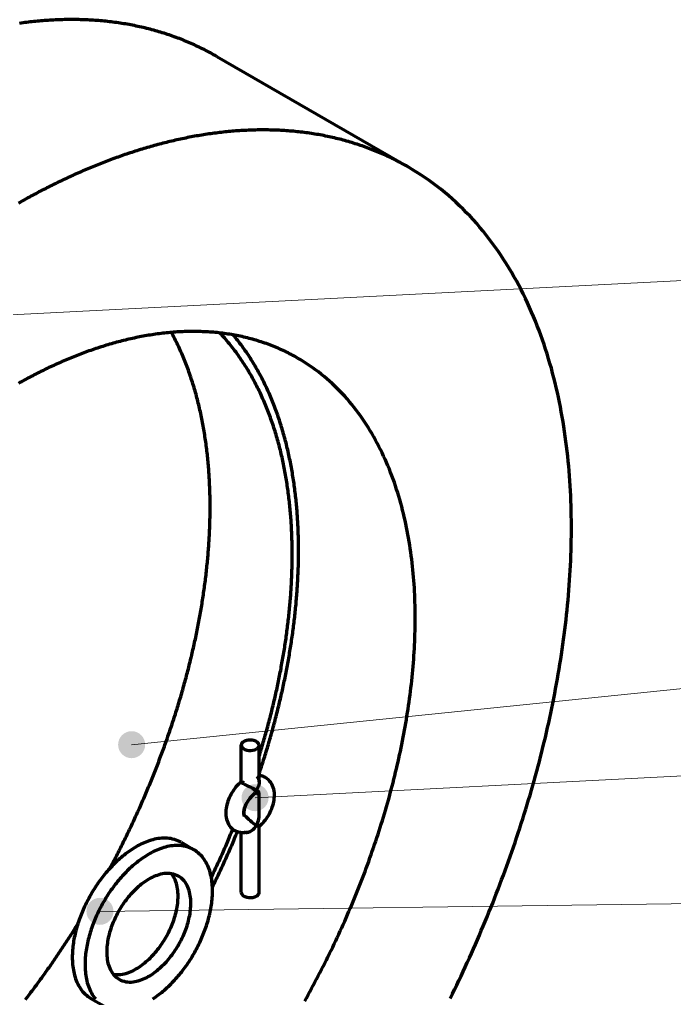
# Model space of a CAD drawing. Header units: millimetres. Extents: x 0 to 841, y 0 to 594.
# Drawn here: x 450.96 to 480.02, y 136.88 to 180.33 of the extents above; entities that cross this region are included whole.
import ezdxf

# ---------------------------------------------------------------- set-up
doc = ezdxf.new("R2010")
doc.units = ezdxf.units.MM
doc.layers.add('01-VISIBLE', color=7, linetype='CONTINUOUS', lineweight=70)
doc.layers.add('08-FINA', color=5, linetype='CONTINUOUS', lineweight=18)

msp = doc.modelspace()

# ---------------------------------------------------------------- hatches: boundary and pattern name
at = {"layer": '08-FINA'}
h = msp.add_hatch(color=7, dxfattribs=at)
h.dxf.hatch_style = 1
edge = h.paths.add_edge_path()
edge.add_arc((455.932, 148.143), 0.6, 0, 360)
h = msp.add_hatch(color=7, dxfattribs=at)
h.dxf.hatch_style = 1
edge = h.paths.add_edge_path()
edge.add_arc((461.409, 145.79), 0.6, 0, 360)
h = msp.add_hatch(color=7, dxfattribs=at)
h.dxf.hatch_style = 1
edge = h.paths.add_edge_path()
edge.add_arc((454.526, 140.746), 0.6, 0, 360)

# ---------------------------------------------------------------- linework, layer by layer
at = {"layer": '01-VISIBLE'}
for p, q in [((459.711, 178.69), (468.197, 173.791)), ((460.79, 146.493), (460.79, 148.118)), ((461.59, 146.493), (461.59, 148.118)), ((461.59, 145.002), (461.59, 146.007)), ((461.59, 141.586), (461.59, 144.515)), ((460.79, 141.586), (460.79, 144.234)), ((458.127, 143.809), (458.693, 143.482)), ((454.127, 136.88), (454.693, 136.554))]:
    msp.add_line(p, q, dxfattribs=at)
for points in [[(459.711, 178.69), (459.642, 178.73), (459.572, 178.769), (459.502, 178.808), (459.432, 178.846), (459.361, 178.884), (459.29, 178.921), (459.219, 178.958), (459.148, 178.995), (459.076, 179.031), (459.005, 179.066), (458.933, 179.101), (458.86, 179.135), (458.788, 179.169), (458.715, 179.203), (458.642, 179.236), (458.569, 179.268), (458.495, 179.3), (458.422, 179.332), (458.348, 179.363), (458.274, 179.393), (458.2, 179.423), (458.125, 179.453), (458.051, 179.482), (457.976, 179.51), (457.901, 179.538), (457.826, 179.566), (457.75, 179.593), (457.675, 179.619), (457.599, 179.645), (457.523, 179.671), (457.447, 179.696), (457.371, 179.72), (457.294, 179.744), (457.218, 179.767), (457.141, 179.79), (457.064, 179.813), (456.987, 179.835), (456.91, 179.856), (456.833, 179.877), (456.755, 179.898), (456.678, 179.918), (456.6, 179.937), (456.522, 179.956), (456.444, 179.975), (456.366, 179.993), (456.288, 180.01), (456.21, 180.027), (456.132, 180.044), (456.053, 180.06), (455.975, 180.076), (455.896, 180.091), (455.817, 180.105), (455.739, 180.12), (455.66, 180.133), (455.581, 180.146), (455.502, 180.159), (455.422, 180.171), (455.343, 180.183), (455.264, 180.194), (455.185, 180.205), (455.105, 180.216), (455.026, 180.226), (454.946, 180.235), (454.867, 180.244), (454.787, 180.252), (454.707, 180.26), (454.628, 180.268), (454.548, 180.275), (454.468, 180.282), (454.388, 180.288), (454.308, 180.294), (454.229, 180.299), (454.149, 180.304), (454.069, 180.309), (453.989, 180.313), (453.909, 180.316), (453.829, 180.319), (453.749, 180.322), (453.669, 180.324), (453.589, 180.326), (453.509, 180.328), (453.429, 180.329), (453.348, 180.329), (453.268, 180.329), (453.188, 180.329), (453.108, 180.328), (453.028, 180.327), (452.948, 180.326), (452.868, 180.324), (452.788, 180.322), (452.708, 180.319), (452.628, 180.316), (452.548, 180.312), (452.468, 180.308), (452.388, 180.304), (452.308, 180.299), (452.228, 180.294), (452.148, 180.289), (452.068, 180.283), (451.989, 180.276), (451.909, 180.27), (451.829, 180.263), (451.749, 180.255), (451.67, 180.248), (451.59, 180.24), (451.51, 180.231), (451.431, 180.222), (451.351, 180.213), (451.272, 180.203), (451.192, 180.193), (451.113, 180.183), (451.034, 180.172), (450.954, 180.161)], [(468.197, 173.791), (468.127, 173.831), (468.057, 173.87), (467.987, 173.909), (467.917, 173.947), (467.846, 173.985), (467.776, 174.022), (467.705, 174.059), (467.633, 174.096), (467.562, 174.132), (467.49, 174.167), (467.418, 174.202), (467.346, 174.236), (467.273, 174.27), (467.2, 174.304), (467.127, 174.337), (467.054, 174.369), (466.981, 174.401), (466.907, 174.433), (466.833, 174.464), (466.759, 174.494), (466.685, 174.524), (466.611, 174.554), (466.536, 174.583), (466.461, 174.611), (466.386, 174.639), (466.311, 174.667), (466.235, 174.694), (466.16, 174.72), (466.084, 174.746), (466.008, 174.772), (465.932, 174.797), (465.856, 174.821), (465.78, 174.845), (465.703, 174.868), (465.626, 174.891), (465.549, 174.914), (465.472, 174.936), (465.395, 174.957), (465.318, 174.978), (465.241, 174.999), (465.163, 175.019), (465.085, 175.038), (465.008, 175.057), (464.93, 175.076), (464.852, 175.094), (464.774, 175.111), (464.695, 175.129), (464.617, 175.145), (464.539, 175.161), (464.46, 175.177), (464.381, 175.192), (464.303, 175.206), (464.224, 175.221), (464.145, 175.234), (464.066, 175.247), (463.987, 175.26), (463.908, 175.272), (463.829, 175.284), (463.749, 175.295), (463.67, 175.306), (463.591, 175.317), (463.511, 175.327), (463.432, 175.336), (463.352, 175.345), (463.272, 175.353), (463.193, 175.362), (463.113, 175.369), (463.033, 175.376), (462.953, 175.383), (462.874, 175.389), (462.794, 175.395), (462.714, 175.4), (462.634, 175.405), (462.554, 175.41), (462.474, 175.414), (462.394, 175.417), (462.314, 175.42), (462.234, 175.423), (462.154, 175.425), (462.074, 175.427), (461.994, 175.429), (461.914, 175.43), (461.834, 175.43), (461.754, 175.43), (461.674, 175.43), (461.594, 175.429), (461.513, 175.428), (461.433, 175.427), (461.353, 175.425), (461.273, 175.423), (461.193, 175.42), (461.113, 175.417), (461.033, 175.413), (460.953, 175.409), (460.873, 175.405), (460.793, 175.4), (460.713, 175.395), (460.634, 175.39), (460.554, 175.384), (460.474, 175.378), (460.394, 175.371), (460.314, 175.364), (460.235, 175.356), (460.155, 175.349), (460.075, 175.341), (459.996, 175.332), (459.916, 175.323), (459.837, 175.314), (459.757, 175.304), (459.678, 175.294), (459.598, 175.284), (459.519, 175.273), (459.44, 175.262), (459.36, 175.251), (459.281, 175.239), (459.202, 175.227), (459.123, 175.215), (459.044, 175.202), (458.965, 175.189), (458.886, 175.175), (458.807, 175.162), (458.728, 175.148), (458.649, 175.133), (458.571, 175.118), (458.492, 175.103), (458.413, 175.088), (458.335, 175.072), (458.256, 175.056), (458.178, 175.04), (458.1, 175.023), (458.022, 175.006), (457.943, 174.989), (457.865, 174.971), (457.787, 174.953), (457.709, 174.935), (457.631, 174.916), (457.554, 174.897), (457.476, 174.878), (457.398, 174.859), (457.321, 174.839), (457.243, 174.819), (457.166, 174.799), (457.088, 174.778), (457.011, 174.757), (456.934, 174.736), (456.857, 174.714), (456.78, 174.693), (456.703, 174.671), (456.626, 174.648), (456.549, 174.626), (456.472, 174.603), (456.395, 174.58), (456.319, 174.556), (456.242, 174.532), (456.166, 174.508), (456.09, 174.484), (456.013, 174.46), (455.937, 174.435), (455.861, 174.41), (455.785, 174.385), (455.709, 174.359), (455.634, 174.333), (455.558, 174.307), (455.482, 174.281), (455.407, 174.254), (455.331, 174.228), (455.256, 174.2), (455.181, 174.173), (455.105, 174.146), (455.03, 174.118), (454.955, 174.09), (454.88, 174.061), (454.806, 174.033), (454.731, 174.004), (454.656, 173.975), (454.582, 173.946), (454.507, 173.917), (454.433, 173.887), (454.359, 173.857), (454.284, 173.827), (454.21, 173.796), (454.136, 173.766), (454.062, 173.735), (453.989, 173.704), (453.915, 173.673), (453.841, 173.641), (453.768, 173.61), (453.694, 173.578), (453.621, 173.545), (453.548, 173.513), (453.475, 173.481), (453.402, 173.448), (453.329, 173.415), (453.256, 173.382), (453.183, 173.348), (453.11, 173.315), (453.038, 173.281), (452.965, 173.247), (452.893, 173.212), (452.82, 173.178), (452.748, 173.143), (452.676, 173.109), (452.604, 173.074), (452.532, 173.038), (452.46, 173.003), (452.389, 172.967), (452.317, 172.932), (452.246, 172.896), (452.174, 172.859), (452.103, 172.823), (452.032, 172.786), (451.96, 172.75), (451.889, 172.713), (451.818, 172.676), (451.748, 172.638), (451.677, 172.601), (451.606, 172.563), (451.536, 172.525), (451.465, 172.487), (451.395, 172.449), (451.325, 172.411), (451.254, 172.372), (451.184, 172.333), (451.114, 172.294), (451.044, 172.255), (450.975, 172.216), (450.905, 172.177)], [(470.069, 136.879), (470.166, 137.078), (470.262, 137.276), (470.358, 137.475), (470.453, 137.674), (470.547, 137.874), (470.641, 138.074), (470.733, 138.274), (470.825, 138.475), (470.917, 138.676), (471.007, 138.877), (471.097, 139.079), (471.186, 139.281), (471.274, 139.483), (471.361, 139.685), (471.448, 139.888), (471.534, 140.092), (471.619, 140.295), (471.703, 140.499), (471.787, 140.704), (471.87, 140.908), (471.952, 141.113), (472.033, 141.318), (472.113, 141.524), (472.193, 141.73), (472.272, 141.936), (472.35, 142.142), (472.427, 142.349), (472.503, 142.556), (472.579, 142.764), (472.653, 142.971), (472.727, 143.179), (472.8, 143.388), (472.873, 143.596), (472.944, 143.805), (473.014, 144.014), (473.084, 144.224), (473.153, 144.433), (473.221, 144.643), (473.288, 144.854), (473.354, 145.064), (473.419, 145.275), (473.484, 145.486), (473.547, 145.697), (473.61, 145.909), (473.672, 146.121), (473.732, 146.333), (473.792, 146.546), (473.851, 146.758), (473.909, 146.971), (473.966, 147.184), (474.023, 147.398), (474.078, 147.611), (474.132, 147.825), (474.185, 148.04), (474.238, 148.254), (474.289, 148.469), (474.339, 148.683), (474.389, 148.899), (474.437, 149.114), (474.485, 149.33), (474.531, 149.545), (474.576, 149.761), (474.621, 149.977), (474.664, 150.194), (474.706, 150.411), (474.747, 150.627), (474.788, 150.844), (474.827, 151.062), (474.865, 151.279), (474.901, 151.497), (474.937, 151.714), (474.972, 151.932), (475.005, 152.151), (475.038, 152.369), (475.069, 152.587), (475.099, 152.806), (475.128, 153.025), (475.156, 153.244), (475.182, 153.463), (475.208, 153.682), (475.232, 153.901), (475.255, 154.121), (475.277, 154.341), (475.297, 154.56), (475.316, 154.78), (475.334, 155), (475.351, 155.22), (475.366, 155.44), (475.38, 155.661), (475.393, 155.881), (475.404, 156.102), (475.414, 156.322), (475.423, 156.543), (475.43, 156.763), (475.436, 156.984), (475.44, 157.204), (475.443, 157.425), (475.445, 157.646), (475.445, 157.866), (475.444, 158.087), (475.441, 158.308), (475.436, 158.529), (475.43, 158.749), (475.423, 158.97), (475.414, 159.19), (475.403, 159.411), (475.391, 159.631), (475.377, 159.851), (475.361, 160.072), (475.344, 160.292), (475.325, 160.511), (475.304, 160.731), (475.282, 160.951), (475.258, 161.17), (475.232, 161.389), (475.204, 161.608), (475.175, 161.827), (475.143, 162.045), (475.11, 162.264), (475.075, 162.481), (475.038, 162.699), (474.998, 162.916), (474.957, 163.133), (474.914, 163.35), (474.869, 163.566), (474.822, 163.781), (474.773, 163.996), (474.722, 164.211), (474.668, 164.425), (474.612, 164.639), (474.555, 164.852), (474.495, 165.064), (474.432, 165.276), (474.368, 165.487), (474.301, 165.697), (474.232, 165.907), (474.16, 166.116), (474.086, 166.324), (474.01, 166.531), (473.931, 166.737), (473.85, 166.942), (473.766, 167.146), (473.68, 167.349), (473.591, 167.551), (473.499, 167.752), (473.405, 167.952), (473.309, 168.15), (473.209, 168.347), (473.107, 168.543), (473.003, 168.737), (472.895, 168.93), (472.785, 169.122), (472.672, 169.311), (472.557, 169.499), (472.438, 169.685), (472.317, 169.87), (472.193, 170.052), (472.066, 170.233), (471.936, 170.411), (471.803, 170.588), (471.668, 170.762), (471.53, 170.934), (471.389, 171.104), (471.245, 171.271), (471.098, 171.436), (470.948, 171.598), (470.796, 171.758), (470.641, 171.915), (470.483, 172.069), (470.322, 172.221), (470.159, 172.369), (469.993, 172.514), (469.825, 172.657), (469.653, 172.796), (469.48, 172.932), (469.303, 173.065), (469.125, 173.195), (468.944, 173.321), (468.76, 173.444), (468.575, 173.563), (468.387, 173.679), (468.197, 173.791)], [(463.297, 165.304), (463.227, 165.344), (463.157, 165.383), (463.086, 165.421), (463.015, 165.459), (462.944, 165.496), (462.872, 165.533), (462.8, 165.568), (462.728, 165.604), (462.655, 165.638), (462.582, 165.672), (462.509, 165.705), (462.436, 165.737), (462.362, 165.769), (462.288, 165.8), (462.213, 165.83), (462.138, 165.859), (462.063, 165.888), (461.988, 165.916), (461.913, 165.944), (461.837, 165.971), (461.761, 165.997), (461.684, 166.022), (461.608, 166.047), (461.531, 166.07), (461.454, 166.094), (461.377, 166.116), (461.3, 166.138), (461.222, 166.159), (461.145, 166.18), (461.067, 166.199), (460.989, 166.219), (460.91, 166.237), (460.832, 166.255), (460.753, 166.272), (460.675, 166.288), (460.596, 166.304), (460.517, 166.319), (460.438, 166.333), (460.359, 166.347), (460.279, 166.36), (460.2, 166.372), (460.12, 166.383), (460.041, 166.394), (459.961, 166.405), (459.881, 166.414), (459.802, 166.423), (459.722, 166.432), (459.642, 166.44), (459.562, 166.447), (459.481, 166.453), (459.401, 166.459), (459.321, 166.464), (459.241, 166.469), (459.161, 166.473), (459.08, 166.476), (459, 166.479), (458.92, 166.481), (458.839, 166.483), (458.759, 166.484), (458.679, 166.484), (458.598, 166.484), (458.518, 166.483), (458.438, 166.482), (458.357, 166.48), (458.277, 166.477), (458.197, 166.474), (458.116, 166.471), (458.036, 166.467), (457.956, 166.462), (457.876, 166.457), (457.795, 166.451), (457.715, 166.444), (457.635, 166.438), (457.555, 166.43), (457.475, 166.422), (457.395, 166.414), (457.316, 166.405), (457.236, 166.395), (457.156, 166.385), (457.076, 166.375), (456.997, 166.364), (456.917, 166.353), (456.838, 166.341), (456.758, 166.328), (456.679, 166.315), (456.6, 166.302), (456.521, 166.288), (456.441, 166.274), (456.362, 166.259), (456.284, 166.244), (456.205, 166.228), (456.126, 166.212), (456.047, 166.195), (455.969, 166.178), (455.89, 166.161), (455.812, 166.143), (455.734, 166.125), (455.656, 166.106), (455.578, 166.087), (455.5, 166.067), (455.422, 166.047), (455.344, 166.027), (455.266, 166.006), (455.189, 165.985), (455.112, 165.963), (455.034, 165.941), (454.957, 165.919), (454.88, 165.896), (454.803, 165.873), (454.726, 165.849), (454.65, 165.825), (454.573, 165.801), (454.496, 165.776), (454.42, 165.751), (454.344, 165.726), (454.268, 165.7), (454.192, 165.674), (454.116, 165.647), (454.04, 165.621), (453.964, 165.593), (453.889, 165.566), (453.814, 165.538), (453.738, 165.51), (453.663, 165.481), (453.588, 165.452), (453.513, 165.423), (453.439, 165.394), (453.364, 165.364), (453.289, 165.334), (453.215, 165.303), (453.141, 165.272), (453.067, 165.241), (452.993, 165.21), (452.919, 165.178), (452.845, 165.146), (452.772, 165.114), (452.698, 165.081), (452.625, 165.048), (452.552, 165.015), (452.479, 164.981), (452.406, 164.948), (452.333, 164.913), (452.26, 164.879), (452.188, 164.844), (452.116, 164.81), (452.043, 164.774), (451.971, 164.739), (451.899, 164.703), (451.827, 164.667), (451.756, 164.631), (451.684, 164.594), (451.613, 164.557), (451.541, 164.52), (451.47, 164.483), (451.399, 164.445), (451.328, 164.407), (451.258, 164.369), (451.187, 164.331), (451.117, 164.292), (451.046, 164.253), (450.976, 164.214), (450.906, 164.175)], [(454.971, 142.658), (455.009, 142.729), (455.046, 142.799), (455.084, 142.87), (455.121, 142.941), (455.158, 143.012), (455.195, 143.083), (455.232, 143.154), (455.269, 143.225), (455.305, 143.296), (455.342, 143.368), (455.378, 143.439), (455.414, 143.51), (455.45, 143.582), (455.486, 143.653), (455.522, 143.725), (455.557, 143.797), (455.593, 143.869), (455.628, 143.94), (455.663, 144.012), (455.699, 144.084), (455.733, 144.156), (455.768, 144.228), (455.803, 144.301), (455.838, 144.373), (455.872, 144.445), (455.906, 144.517), (455.94, 144.59), (455.974, 144.662), (456.008, 144.735), (456.042, 144.807), (456.076, 144.88), (456.109, 144.953), (456.142, 145.026), (456.175, 145.099), (456.208, 145.171), (456.241, 145.244), (456.274, 145.318), (456.307, 145.391), (456.339, 145.464), (456.371, 145.537), (456.404, 145.61), (456.436, 145.684), (456.468, 145.757), (456.499, 145.831), (456.531, 145.904), (456.562, 145.978), (456.594, 146.052), (456.625, 146.125), (456.656, 146.199), (456.687, 146.273), (456.718, 146.347), (456.748, 146.421), (456.779, 146.495), (456.809, 146.569), (456.839, 146.643), (456.869, 146.717), (456.899, 146.792), (456.929, 146.866), (456.958, 146.94), (456.988, 147.015), (457.017, 147.089), (457.046, 147.164), (457.075, 147.239), (457.104, 147.313), (457.133, 147.388), (457.161, 147.463), (457.19, 147.538), (457.218, 147.613), (457.246, 147.688), (457.274, 147.763), (457.302, 147.838), (457.329, 147.913), (457.357, 147.988), (457.384, 148.063), (457.411, 148.139), (457.438, 148.214), (457.465, 148.289), (457.492, 148.365), (457.518, 148.44), (457.545, 148.516), (457.571, 148.592), (457.597, 148.667), (457.623, 148.743), (457.649, 148.819), (457.674, 148.895), (457.7, 148.971), (457.725, 149.047), (457.75, 149.123), (457.775, 149.199), (457.8, 149.275), (457.825, 149.351), (457.849, 149.427), (457.874, 149.503), (457.898, 149.58), (457.922, 149.656), (457.946, 149.733), (457.969, 149.809), (457.993, 149.886), (458.016, 149.962), (458.039, 150.039), (458.062, 150.116), (458.085, 150.192), (458.108, 150.269), (458.13, 150.346), (458.153, 150.423), (458.175, 150.5), (458.197, 150.577), (458.219, 150.654), (458.24, 150.731), (458.262, 150.808), (458.283, 150.885), (458.304, 150.962), (458.325, 151.04), (458.346, 151.117), (458.367, 151.194), (458.387, 151.272), (458.408, 151.349), (458.428, 151.427), (458.448, 151.504), (458.467, 151.582), (458.487, 151.659), (458.506, 151.737), (458.526, 151.815), (458.545, 151.892), (458.564, 151.97), (458.582, 152.048), (458.601, 152.126), (458.619, 152.204), (458.637, 152.282), (458.655, 152.36), (458.673, 152.438), (458.69, 152.516), (458.708, 152.594), (458.725, 152.672), (458.742, 152.751), (458.759, 152.829), (458.776, 152.907), (458.792, 152.986), (458.808, 153.064), (458.824, 153.142), (458.84, 153.221), (458.856, 153.299), (458.871, 153.378), (458.887, 153.457), (458.902, 153.535), (458.917, 153.614), (458.931, 153.693), (458.946, 153.771), (458.96, 153.85), (458.974, 153.929), (458.988, 154.008), (459.002, 154.087), (459.015, 154.166), (459.029, 154.245), (459.042, 154.324), (459.055, 154.403), (459.067, 154.482), (459.08, 154.561), (459.092, 154.64), (459.104, 154.719), (459.116, 154.798), (459.128, 154.877), (459.139, 154.957), (459.15, 155.036), (459.161, 155.115), (459.172, 155.194), (459.183, 155.274), (459.193, 155.353), (459.203, 155.433), (459.213, 155.512), (459.223, 155.592), (459.232, 155.671), (459.241, 155.751), (459.25, 155.83), (459.259, 155.91), (459.268, 155.989), (459.276, 156.069), (459.284, 156.149), (459.292, 156.228), (459.3, 156.308), (459.307, 156.388), (459.314, 156.467), (459.321, 156.547), (459.328, 156.627), (459.334, 156.707), (459.341, 156.787), (459.347, 156.866), (459.352, 156.946), (459.358, 157.026), (459.363, 157.106), (459.368, 157.186), (459.373, 157.266), (459.377, 157.346), (459.382, 157.426), (459.386, 157.506), (459.389, 157.586), (459.393, 157.666), (459.396, 157.746), (459.399, 157.826), (459.402, 157.906), (459.405, 157.986), (459.407, 158.066), (459.409, 158.146), (459.41, 158.226), (459.412, 158.306), (459.413, 158.386), (459.414, 158.466), (459.415, 158.546), (459.415, 158.626), (459.415, 158.706), (459.415, 158.786), (459.415, 158.866), (459.414, 158.946), (459.413, 159.026), (459.411, 159.106), (459.41, 159.187), (459.408, 159.267), (459.406, 159.347), (459.403, 159.427), (459.401, 159.507), (459.398, 159.587), (459.394, 159.667), (459.391, 159.747), (459.387, 159.827), (459.383, 159.907), (459.378, 159.987), (459.373, 160.066), (459.368, 160.146), (459.363, 160.226), (459.357, 160.306), (459.351, 160.386), (459.345, 160.466), (459.338, 160.545), (459.331, 160.625), (459.324, 160.705), (459.316, 160.785), (459.308, 160.864), (459.3, 160.944), (459.292, 161.024), (459.283, 161.103), (459.273, 161.183), (459.264, 161.262), (459.254, 161.342), (459.244, 161.421), (459.233, 161.5), (459.222, 161.58), (459.211, 161.659), (459.199, 161.738), (459.187, 161.817), (459.175, 161.896), (459.162, 161.975), (459.149, 162.054), (459.136, 162.133), (459.122, 162.212), (459.108, 162.291), (459.094, 162.37), (459.079, 162.449), (459.063, 162.527), (459.048, 162.606), (459.032, 162.684), (459.016, 162.762), (458.999, 162.841), (458.982, 162.919), (458.964, 162.997), (458.946, 163.075), (458.928, 163.153), (458.909, 163.231), (458.89, 163.309), (458.871, 163.386), (458.851, 163.464), (458.831, 163.541), (458.81, 163.619), (458.789, 163.696), (458.768, 163.773), (458.746, 163.85), (458.723, 163.927), (458.701, 164.004), (458.678, 164.08), (458.654, 164.157), (458.63, 164.233), (458.605, 164.31), (458.581, 164.386), (458.555, 164.462), (458.53, 164.537), (458.503, 164.613), (458.477, 164.689), (458.45, 164.764), (458.422, 164.839), (458.394, 164.914), (458.366, 164.989), (458.337, 165.064), (458.308, 165.138), (458.278, 165.212), (458.247, 165.287), (458.217, 165.361), (458.185, 165.434), (458.154, 165.508), (458.122, 165.581), (458.089, 165.654), (458.056, 165.727), (458.022, 165.8), (457.988, 165.872), (457.954, 165.944), (457.919, 166.016), (457.883, 166.088), (457.847, 166.16), (457.81, 166.231), (457.773, 166.302), (457.736, 166.373), (457.698, 166.443)], [(461.59, 147.639), (461.614, 147.715), (461.637, 147.792), (461.66, 147.869), (461.684, 147.945), (461.707, 148.022), (461.729, 148.099), (461.752, 148.175), (461.775, 148.252), (461.797, 148.329), (461.819, 148.406), (461.841, 148.483), (461.863, 148.56), (461.885, 148.637), (461.906, 148.714), (461.927, 148.791), (461.948, 148.868), (461.969, 148.946), (461.99, 149.023), (462.011, 149.1), (462.031, 149.178), (462.052, 149.255), (462.072, 149.333), (462.092, 149.41), (462.111, 149.488), (462.131, 149.565), (462.15, 149.643), (462.169, 149.721), (462.188, 149.798), (462.207, 149.876), (462.226, 149.954), (462.244, 150.032), (462.263, 150.11), (462.281, 150.188), (462.299, 150.266), (462.316, 150.344), (462.334, 150.422), (462.351, 150.5), (462.369, 150.578), (462.386, 150.657), (462.402, 150.735), (462.419, 150.813), (462.435, 150.891), (462.452, 150.97), (462.468, 151.048), (462.483, 151.127), (462.499, 151.205), (462.515, 151.284), (462.53, 151.362), (462.545, 151.441), (462.56, 151.52), (462.574, 151.598), (462.589, 151.677), (462.603, 151.756), (462.617, 151.835), (462.631, 151.913), (462.645, 151.992), (462.658, 152.071), (462.672, 152.15), (462.685, 152.229), (462.698, 152.308), (462.71, 152.387), (462.723, 152.466), (462.735, 152.545), (462.747, 152.624), (462.759, 152.704), (462.77, 152.783), (462.782, 152.862), (462.793, 152.941), (462.804, 153.021), (462.815, 153.1), (462.825, 153.179), (462.835, 153.259), (462.846, 153.338), (462.855, 153.417), (462.865, 153.497), (462.875, 153.576), (462.884, 153.656), (462.893, 153.735), (462.902, 153.815), (462.91, 153.895), (462.918, 153.974), (462.926, 154.054), (462.934, 154.133), (462.942, 154.213), (462.949, 154.293), (462.956, 154.373), (462.963, 154.452), (462.97, 154.532), (462.977, 154.612), (462.983, 154.692), (462.989, 154.771), (462.994, 154.851), (463, 154.931), (463.005, 155.011), (463.01, 155.091), (463.015, 155.171), (463.019, 155.251), (463.024, 155.331), (463.028, 155.411), (463.031, 155.491), (463.035, 155.571), (463.038, 155.651), (463.041, 155.731), (463.044, 155.811), (463.046, 155.891), (463.049, 155.971), (463.051, 156.051), (463.052, 156.131), (463.054, 156.211), (463.055, 156.291), (463.056, 156.371), (463.056, 156.451), (463.057, 156.531), (463.057, 156.611), (463.057, 156.691), (463.056, 156.771), (463.055, 156.851), (463.054, 156.931), (463.053, 157.011), (463.051, 157.091), (463.049, 157.171), (463.047, 157.251), (463.045, 157.331), (463.042, 157.411), (463.039, 157.491), (463.036, 157.571), (463.032, 157.651), (463.028, 157.731), (463.024, 157.811), (463.019, 157.891), (463.015, 157.971), (463.01, 158.051), (463.004, 158.13), (462.998, 158.21), (462.992, 158.29), (462.986, 158.37), (462.979, 158.45), (462.972, 158.529), (462.965, 158.609), (462.957, 158.689), (462.949, 158.768), (462.941, 158.848), (462.932, 158.928), (462.924, 159.007), (462.914, 159.087), (462.905, 159.166), (462.895, 159.246), (462.884, 159.325), (462.874, 159.404), (462.863, 159.484), (462.852, 159.563), (462.84, 159.642), (462.828, 159.721), (462.816, 159.8), (462.803, 159.879), (462.79, 159.958), (462.776, 160.037), (462.763, 160.116), (462.748, 160.195), (462.734, 160.273), (462.719, 160.352), (462.704, 160.431), (462.688, 160.509), (462.672, 160.588), (462.656, 160.666), (462.639, 160.744), (462.622, 160.822), (462.605, 160.901), (462.587, 160.979), (462.568, 161.056), (462.55, 161.134), (462.531, 161.212), (462.511, 161.29), (462.491, 161.367), (462.471, 161.445), (462.45, 161.522), (462.429, 161.599), (462.408, 161.676), (462.386, 161.753), (462.363, 161.83), (462.341, 161.907), (462.317, 161.983), (462.294, 162.06), (462.27, 162.136), (462.245, 162.212), (462.22, 162.289), (462.195, 162.364), (462.169, 162.44), (462.143, 162.516), (462.116, 162.591), (462.089, 162.667), (462.062, 162.742), (462.034, 162.817), (462.005, 162.892), (461.976, 162.966), (461.947, 163.041), (461.917, 163.115), (461.887, 163.189), (461.856, 163.263), (461.825, 163.337), (461.793, 163.41), (461.761, 163.483), (461.728, 163.557), (461.695, 163.629), (461.662, 163.702), (461.628, 163.774), (461.593, 163.847), (461.558, 163.919), (461.522, 163.99), (461.486, 164.062), (461.45, 164.133), (461.413, 164.204), (461.375, 164.275), (461.337, 164.345), (461.298, 164.415), (461.259, 164.485), (461.22, 164.555), (461.18, 164.624), (461.139, 164.693), (461.098, 164.762), (461.056, 164.83), (461.014, 164.898), (460.972, 164.966), (460.928, 165.033), (460.885, 165.1), (460.84, 165.167), (460.796, 165.233), (460.75, 165.299), (460.705, 165.365), (460.658, 165.43), (460.611, 165.495), (460.564, 165.56), (460.516, 165.624), (460.468, 165.687), (460.419, 165.751), (460.369, 165.814), (460.319, 165.876), (460.269, 165.938), (460.218, 166), (460.166, 166.061), (460.114, 166.122), (460.061, 166.182), (460.008, 166.242), (459.954, 166.301), (459.9, 166.36), (459.846, 166.419)], [(461.59, 146.855), (461.615, 146.931), (461.641, 147.007), (461.666, 147.083), (461.691, 147.159), (461.715, 147.236), (461.74, 147.312), (461.764, 147.389), (461.789, 147.465), (461.813, 147.542), (461.837, 147.618), (461.861, 147.695), (461.884, 147.772), (461.908, 147.848), (461.931, 147.925), (461.954, 148.002), (461.977, 148.079), (462, 148.156), (462.023, 148.233), (462.045, 148.31), (462.068, 148.387), (462.09, 148.464), (462.112, 148.541), (462.133, 148.619), (462.155, 148.696), (462.177, 148.773), (462.198, 148.851), (462.219, 148.928), (462.24, 149.006), (462.261, 149.083), (462.281, 149.161), (462.302, 149.238), (462.322, 149.316), (462.342, 149.394), (462.362, 149.471), (462.382, 149.549), (462.402, 149.627), (462.421, 149.705), (462.44, 149.783), (462.459, 149.861), (462.478, 149.939), (462.497, 150.017), (462.515, 150.095), (462.534, 150.173), (462.552, 150.251), (462.57, 150.329), (462.588, 150.408), (462.605, 150.486), (462.623, 150.564), (462.64, 150.643), (462.657, 150.721), (462.674, 150.8), (462.69, 150.878), (462.707, 150.957), (462.723, 151.035), (462.739, 151.114), (462.755, 151.193), (462.771, 151.271), (462.786, 151.35), (462.802, 151.429), (462.817, 151.508), (462.832, 151.586), (462.847, 151.665), (462.861, 151.744), (462.876, 151.823), (462.89, 151.902), (462.904, 151.981), (462.917, 152.06), (462.931, 152.139), (462.944, 152.219), (462.958, 152.298), (462.971, 152.377), (462.983, 152.456), (462.996, 152.536), (463.008, 152.615), (463.02, 152.694), (463.032, 152.774), (463.044, 152.853), (463.055, 152.932), (463.067, 153.012), (463.078, 153.091), (463.089, 153.171), (463.099, 153.25), (463.11, 153.33), (463.12, 153.41), (463.13, 153.489), (463.14, 153.569), (463.149, 153.649), (463.159, 153.728), (463.168, 153.808), (463.177, 153.888), (463.186, 153.968), (463.194, 154.047), (463.202, 154.127), (463.21, 154.207), (463.218, 154.287), (463.226, 154.367), (463.233, 154.447), (463.24, 154.527), (463.247, 154.607), (463.254, 154.687), (463.26, 154.767), (463.266, 154.847), (463.272, 154.927), (463.278, 155.007), (463.283, 155.087), (463.288, 155.167), (463.293, 155.247), (463.298, 155.327), (463.302, 155.407), (463.307, 155.488), (463.311, 155.568), (463.314, 155.648), (463.318, 155.728), (463.321, 155.808), (463.324, 155.888), (463.327, 155.969), (463.329, 156.049), (463.331, 156.129), (463.333, 156.209), (463.335, 156.29), (463.336, 156.37), (463.338, 156.45), (463.339, 156.53), (463.339, 156.611), (463.339, 156.691), (463.34, 156.771), (463.339, 156.851), (463.339, 156.932), (463.338, 157.012), (463.337, 157.092), (463.336, 157.172), (463.334, 157.253), (463.332, 157.333), (463.33, 157.413), (463.328, 157.493), (463.325, 157.574), (463.322, 157.654), (463.319, 157.734), (463.315, 157.814), (463.312, 157.894), (463.307, 157.974), (463.303, 158.055), (463.298, 158.135), (463.293, 158.215), (463.288, 158.295), (463.282, 158.375), (463.276, 158.455), (463.27, 158.535), (463.263, 158.615), (463.256, 158.695), (463.249, 158.775), (463.242, 158.855), (463.234, 158.935), (463.226, 159.015), (463.217, 159.094), (463.208, 159.174), (463.199, 159.254), (463.19, 159.334), (463.18, 159.413), (463.17, 159.493), (463.159, 159.572), (463.148, 159.652), (463.137, 159.731), (463.126, 159.811), (463.114, 159.89), (463.102, 159.97), (463.089, 160.049), (463.076, 160.128), (463.063, 160.207), (463.049, 160.286), (463.036, 160.365), (463.021, 160.444), (463.007, 160.523), (462.992, 160.602), (462.976, 160.681), (462.96, 160.76), (462.944, 160.838), (462.928, 160.917), (462.911, 160.995), (462.894, 161.074), (462.876, 161.152), (462.858, 161.23), (462.839, 161.308), (462.821, 161.386), (462.801, 161.464), (462.782, 161.542), (462.762, 161.62), (462.741, 161.697), (462.721, 161.775), (462.699, 161.852), (462.678, 161.93), (462.656, 162.007), (462.633, 162.084), (462.61, 162.161), (462.587, 162.238), (462.563, 162.314), (462.539, 162.391), (462.515, 162.467), (462.49, 162.543), (462.464, 162.62), (462.439, 162.696), (462.412, 162.771), (462.386, 162.847), (462.359, 162.923), (462.331, 162.998), (462.303, 163.073), (462.274, 163.148), (462.246, 163.223), (462.216, 163.298), (462.186, 163.372), (462.156, 163.447), (462.125, 163.521), (462.094, 163.595), (462.062, 163.668), (462.03, 163.742), (461.997, 163.815), (461.964, 163.888), (461.931, 163.961), (461.897, 164.034), (461.862, 164.106), (461.827, 164.179), (461.792, 164.251), (461.756, 164.322), (461.719, 164.394), (461.682, 164.465), (461.645, 164.536), (461.607, 164.607), (461.568, 164.677), (461.529, 164.747), (461.49, 164.817), (461.45, 164.887), (461.409, 164.956), (461.368, 165.025), (461.327, 165.094), (461.285, 165.162), (461.242, 165.23), (461.199, 165.298), (461.155, 165.365), (461.111, 165.432), (461.067, 165.499), (461.022, 165.566), (460.976, 165.632), (460.93, 165.697), (460.883, 165.763), (460.836, 165.827), (460.788, 165.892), (460.74, 165.956), (460.691, 166.02), (460.642, 166.083), (460.592, 166.146), (460.542, 166.209), (460.491, 166.271), (460.44, 166.333)], [(463.61, 136.758), (463.687, 136.897), (463.764, 137.036), (463.84, 137.176), (463.916, 137.315), (463.991, 137.455), (464.066, 137.596), (464.14, 137.736), (464.214, 137.877), (464.287, 138.018), (464.359, 138.159), (464.431, 138.301), (464.503, 138.443), (464.574, 138.585), (464.644, 138.728), (464.714, 138.87), (464.784, 139.013), (464.853, 139.156), (464.921, 139.3), (464.989, 139.443), (465.056, 139.587), (465.123, 139.732), (465.189, 139.876), (465.255, 140.021), (465.32, 140.166), (465.385, 140.311), (465.449, 140.456), (465.512, 140.602), (465.575, 140.748), (465.638, 140.894), (465.699, 141.04), (465.761, 141.187), (465.822, 141.334), (465.882, 141.481), (465.941, 141.628), (466, 141.776), (466.059, 141.924), (466.117, 142.072), (466.174, 142.22), (466.231, 142.368), (466.287, 142.517), (466.342, 142.666), (466.397, 142.815), (466.452, 142.964), (466.506, 143.114), (466.559, 143.263), (466.611, 143.413), (466.663, 143.564), (466.715, 143.714), (466.765, 143.865), (466.816, 144.015), (466.865, 144.166), (466.914, 144.318), (466.962, 144.469), (467.01, 144.621), (467.057, 144.772), (467.103, 144.924), (467.149, 145.076), (467.194, 145.229), (467.239, 145.381), (467.282, 145.534), (467.325, 145.687), (467.368, 145.84), (467.41, 145.994), (467.451, 146.147), (467.491, 146.301), (467.531, 146.455), (467.57, 146.609), (467.609, 146.763), (467.646, 146.917), (467.683, 147.072), (467.719, 147.226), (467.755, 147.381), (467.79, 147.536), (467.824, 147.692), (467.857, 147.847), (467.89, 148.002), (467.922, 148.158), (467.953, 148.314), (467.984, 148.47), (468.013, 148.626), (468.042, 148.782), (468.07, 148.939), (468.097, 149.095), (468.124, 149.252), (468.15, 149.409), (468.175, 149.566), (468.199, 149.723), (468.222, 149.88), (468.245, 150.037), (468.266, 150.195), (468.287, 150.352), (468.307, 150.51), (468.326, 150.668), (468.345, 150.825), (468.362, 150.983), (468.379, 151.141), (468.394, 151.3), (468.409, 151.458), (468.423, 151.616), (468.436, 151.775), (468.448, 151.933), (468.459, 152.092), (468.469, 152.25), (468.478, 152.409), (468.486, 152.567), (468.493, 152.726), (468.5, 152.885), (468.505, 153.044), (468.509, 153.203), (468.512, 153.362), (468.514, 153.52), (468.515, 153.679), (468.515, 153.838), (468.514, 153.997), (468.512, 154.156), (468.509, 154.315), (468.505, 154.474), (468.5, 154.633), (468.493, 154.791), (468.485, 154.95), (468.476, 155.109), (468.466, 155.267), (468.455, 155.426), (468.443, 155.584), (468.429, 155.743), (468.414, 155.901), (468.398, 156.059), (468.381, 156.217), (468.362, 156.375), (468.342, 156.532), (468.321, 156.69), (468.298, 156.847), (468.274, 157.004), (468.249, 157.161), (468.222, 157.318), (468.194, 157.474), (468.164, 157.63), (468.133, 157.786), (468.101, 157.942), (468.067, 158.097), (468.031, 158.252), (467.995, 158.406), (467.956, 158.56), (467.916, 158.714), (467.874, 158.868), (467.831, 159.021), (467.786, 159.173), (467.74, 159.325), (467.692, 159.476), (467.642, 159.627), (467.59, 159.778), (467.537, 159.927), (467.482, 160.076), (467.425, 160.225), (467.367, 160.373), (467.307, 160.52), (467.244, 160.666), (467.18, 160.811), (467.115, 160.956), (467.047, 161.1), (466.977, 161.243), (466.906, 161.385), (466.832, 161.525), (466.757, 161.665), (466.68, 161.804), (466.6, 161.942), (466.519, 162.078), (466.436, 162.214), (466.35, 162.348), (466.263, 162.481), (466.174, 162.612), (466.082, 162.742), (465.989, 162.871), (465.894, 162.998), (465.796, 163.123), (465.696, 163.247), (465.595, 163.369), (465.491, 163.49), (465.386, 163.608), (465.278, 163.725), (465.168, 163.84), (465.057, 163.953), (464.943, 164.064), (464.827, 164.173), (464.71, 164.28), (464.59, 164.385), (464.469, 164.487), (464.345, 164.588), (464.22, 164.686), (464.093, 164.781), (463.965, 164.875), (463.834, 164.965), (463.702, 165.054), (463.569, 165.14), (463.433, 165.223), (463.297, 165.304)], [(461.59, 148.118), (461.566, 148.197), (461.508, 148.258), (461.436, 148.3), (461.356, 148.328), (461.274, 148.343), (461.19, 148.348), (461.106, 148.343), (461.024, 148.328), (460.944, 148.3), (460.872, 148.258), (460.814, 148.197), (460.79, 148.118)], [(460.79, 148.118), (460.817, 148.034), (460.879, 147.972), (460.957, 147.93), (461.042, 147.903), (461.129, 147.889), (461.218, 147.887), (461.306, 147.897), (461.392, 147.918), (461.473, 147.954)], [(461.473, 147.954), (461.502, 147.973), (461.529, 147.995), (461.553, 148.021), (461.573, 148.05), (461.585, 148.083), (461.59, 148.118)], [(460.79, 146.495), (460.729, 146.442), (460.671, 146.386), (460.615, 146.327), (460.562, 146.266), (460.511, 146.203), (460.463, 146.138), (460.418, 146.071), (460.375, 146.002), (460.335, 145.931), (460.298, 145.859), (460.264, 145.786), (460.233, 145.711), (460.205, 145.635), (460.18, 145.558), (460.159, 145.48), (460.141, 145.401), (460.127, 145.321), (460.117, 145.241), (460.112, 145.16), (460.112, 145.079), (460.116, 144.999), (460.127, 144.918), (460.143, 144.839), (460.166, 144.761), (460.195, 144.686), (460.231, 144.613), (460.274, 144.545), (460.324, 144.481), (460.38, 144.423), (460.442, 144.371), (460.51, 144.327)], [(460.791, 146.496), (460.791, 146.496), (460.791, 146.495), (460.79, 146.495), (460.79, 146.494), (460.79, 146.494), (460.79, 146.493)], [(460.79, 146.493), (460.804, 146.473), (460.823, 146.457), (460.844, 146.442), (460.864, 146.429), (460.886, 146.415), (460.907, 146.403)], [(460.907, 146.452), (460.889, 146.462), (460.87, 146.472), (460.851, 146.481), (460.832, 146.489), (460.812, 146.496), (460.791, 146.496)], [(461.473, 146.729), (461.51, 146.702), (461.541, 146.668), (461.563, 146.628), (461.579, 146.584), (461.587, 146.539), (461.59, 146.493)], [(461.59, 146.493), (461.585, 146.428), (461.573, 146.364), (461.555, 146.302), (461.531, 146.241), (461.504, 146.182), (461.473, 146.125)], [(461.588, 144.513), (461.65, 144.566), (461.708, 144.623), (461.764, 144.681), (461.817, 144.742), (461.868, 144.805), (461.916, 144.871), (461.961, 144.938), (462.004, 145.007), (462.044, 145.077), (462.081, 145.149), (462.115, 145.222), (462.147, 145.297), (462.175, 145.373), (462.2, 145.45), (462.221, 145.528), (462.239, 145.607), (462.253, 145.687), (462.263, 145.768), (462.268, 145.848), (462.268, 145.929), (462.264, 146.01), (462.253, 146.091), (462.237, 146.17), (462.214, 146.248), (462.185, 146.323), (462.149, 146.396), (462.106, 146.465), (462.056, 146.528), (462, 146.587), (461.938, 146.638), (461.87, 146.683)], [(461.87, 146.683), (461.826, 146.706), (461.781, 146.726), (461.735, 146.743), (461.687, 146.757), (461.639, 146.768), (461.59, 146.775)], [(460.907, 146.403), (460.986, 146.36), (461.067, 146.32), (461.148, 146.281), (461.23, 146.244), (461.312, 146.206), (461.393, 146.167), (461.473, 146.125)], [(461.473, 146.125), (461.44, 146.071), (461.404, 146.018), (461.366, 145.967), (461.325, 145.917), (461.283, 145.869), (461.239, 145.823)], [(461.331, 146.106), (461.335, 146.119), (461.34, 146.132), (461.345, 146.145), (461.349, 146.158), (461.354, 146.171), (461.359, 146.184)], [(461.469, 145.99), (461.491, 145.979), (461.514, 145.97), (461.538, 145.966), (461.562, 145.97), (461.582, 145.984), (461.59, 146.007)], [(461.59, 146.007), (461.582, 146.034), (461.565, 146.057), (461.544, 146.077), (461.521, 146.095), (461.497, 146.11), (461.473, 146.125)], [(461.239, 145.823), (461.183, 145.762), (461.132, 145.697), (461.085, 145.629), (461.043, 145.557), (461.005, 145.483), (460.973, 145.407), (460.946, 145.329), (460.926, 145.248), (460.914, 145.166), (460.912, 145.084), (460.929, 145.003)], [(460.929, 145.003), (460.912, 145.083), (460.914, 145.166), (460.926, 145.247), (460.946, 145.327), (460.972, 145.406), (461.004, 145.482), (461.041, 145.555), (461.083, 145.626), (461.13, 145.695), (461.181, 145.759), (461.236, 145.82)], [(460.886, 145.028), (460.894, 145.027), (460.902, 145.024), (460.91, 145.02), (460.917, 145.015), (460.924, 145.01), (460.929, 145.003)], [(460.929, 145.003), (460.927, 145.006), (460.924, 145.009), (460.921, 145.012), (460.918, 145.015), (460.915, 145.017), (460.911, 145.019)], [(460.927, 145.009), (460.996, 144.954), (461.061, 144.893), (461.125, 144.832), (461.19, 144.771), (461.257, 144.713), (461.326, 144.657), (461.398, 144.605), (461.473, 144.558)], [(461.473, 144.558), (461.508, 144.626), (461.538, 144.698), (461.56, 144.772), (461.577, 144.848), (461.587, 144.925), (461.59, 145.002)], [(459.469, 142.248), (459.503, 142.321), (459.538, 142.394), (459.572, 142.467), (459.607, 142.54), (459.641, 142.613), (459.675, 142.687), (459.709, 142.76), (459.743, 142.833), (459.776, 142.907), (459.81, 142.98), (459.843, 143.054), (459.876, 143.128), (459.909, 143.201), (459.942, 143.275), (459.975, 143.349), (460.008, 143.423), (460.04, 143.497), (460.073, 143.571), (460.105, 143.645), (460.137, 143.719), (460.169, 143.793), (460.201, 143.868), (460.232, 143.942), (460.264, 144.016), (460.295, 144.091), (460.326, 144.165), (460.357, 144.24), (460.388, 144.315), (460.419, 144.389)], [(459.517, 141.816), (459.553, 141.889), (459.589, 141.963), (459.625, 142.036), (459.66, 142.11), (459.695, 142.184), (459.73, 142.258), (459.765, 142.331), (459.8, 142.405), (459.835, 142.479), (459.87, 142.553), (459.904, 142.627), (459.938, 142.701), (459.973, 142.776), (460.007, 142.85), (460.04, 142.924), (460.074, 142.999), (460.108, 143.073), (460.141, 143.148), (460.174, 143.222), (460.208, 143.297), (460.241, 143.372), (460.273, 143.446), (460.306, 143.521), (460.339, 143.596), (460.371, 143.671), (460.403, 143.746), (460.436, 143.821), (460.468, 143.897), (460.499, 143.972), (460.531, 144.047), (460.563, 144.122), (460.594, 144.198), (460.625, 144.273)], [(461.124, 144.262), (461.036, 144.242), (460.946, 144.231), (460.855, 144.229), (460.765, 144.238), (460.677, 144.257), (460.591, 144.287), (460.51, 144.327)], [(460.907, 144.28), (460.941, 144.264), (460.977, 144.254), (461.014, 144.249), (461.051, 144.249), (461.088, 144.253), (461.124, 144.262)], [(461.124, 144.262), (461.197, 144.289), (461.265, 144.328), (461.326, 144.376), (461.382, 144.431), (461.431, 144.492), (461.473, 144.558)], [(461.473, 144.607), (461.494, 144.594), (461.516, 144.581), (461.536, 144.567), (461.557, 144.553), (461.576, 144.537), (461.59, 144.517)], [(461.588, 144.513), (461.568, 144.514), (461.548, 144.52), (461.529, 144.528), (461.51, 144.538), (461.491, 144.547), (461.473, 144.558)], [(461.59, 144.517), (461.59, 144.516), (461.59, 144.515), (461.59, 144.515), (461.589, 144.514), (461.589, 144.514), (461.588, 144.513)], [(458.127, 143.809), (458.056, 143.847), (457.982, 143.881), (457.907, 143.91), (457.83, 143.935), (457.752, 143.956), (457.672, 143.972), (457.592, 143.984), (457.512, 143.992), (457.431, 143.996), (457.35, 143.995), (457.269, 143.992), (457.188, 143.985), (457.108, 143.974), (457.028, 143.961), (456.949, 143.944), (456.87, 143.925), (456.793, 143.903), (456.715, 143.879), (456.639, 143.852), (456.563, 143.823), (456.488, 143.792), (456.414, 143.759), (456.341, 143.725), (456.269, 143.688), (456.198, 143.65), (456.127, 143.61)], [(456.127, 143.61), (456.058, 143.569), (455.989, 143.527), (455.921, 143.483), (455.855, 143.438), (455.789, 143.392), (455.723, 143.344), (455.659, 143.295), (455.596, 143.246), (455.533, 143.195), (455.471, 143.143), (455.41, 143.09), (455.35, 143.036), (455.291, 142.982), (455.232, 142.926), (455.175, 142.87), (455.118, 142.813), (455.062, 142.755), (455.006, 142.696), (454.952, 142.637), (454.898, 142.576), (454.845, 142.516), (454.793, 142.454), (454.742, 142.392), (454.691, 142.329), (454.641, 142.266), (454.592, 142.202), (454.544, 142.137), (454.497, 142.072), (454.45, 142.006), (454.404, 141.94), (454.359, 141.873), (454.315, 141.805), (454.271, 141.737), (454.228, 141.669), (454.186, 141.6), (454.145, 141.531), (454.105, 141.461), (454.066, 141.391), (454.027, 141.32), (453.989, 141.248), (453.952, 141.177), (453.916, 141.105), (453.881, 141.032), (453.846, 140.959), (453.813, 140.886), (453.78, 140.812), (453.748, 140.738), (453.717, 140.664), (453.687, 140.589), (453.658, 140.513), (453.63, 140.438), (453.603, 140.362), (453.577, 140.286), (453.552, 140.209), (453.528, 140.132), (453.505, 140.055), (453.483, 139.977), (453.462, 139.899), (453.442, 139.821), (453.423, 139.743), (453.406, 139.664), (453.389, 139.585), (453.374, 139.506), (453.36, 139.426), (453.348, 139.346), (453.337, 139.267), (453.327, 139.187), (453.318, 139.106), (453.311, 139.026), (453.306, 138.946), (453.302, 138.865), (453.299, 138.784), (453.299, 138.704), (453.3, 138.623), (453.303, 138.542), (453.307, 138.462), (453.314, 138.382), (453.323, 138.301), (453.333, 138.221), (453.346, 138.142), (453.362, 138.063), (453.379, 137.984), (453.399, 137.906), (453.422, 137.829), (453.447, 137.752), (453.476, 137.676), (453.507, 137.602), (453.541, 137.529), (453.578, 137.457), (453.618, 137.388), (453.662, 137.32), (453.709, 137.254), (453.759, 137.191), (453.813, 137.131), (453.87, 137.073), (453.93, 137.02), (453.993, 136.969), (454.059, 136.923), (454.127, 136.88)], [(458.693, 143.482), (458.621, 143.52), (458.548, 143.554), (458.473, 143.584), (458.396, 143.609), (458.317, 143.629), (458.238, 143.646), (458.158, 143.657), (458.077, 143.665), (457.997, 143.669), (457.916, 143.669), (457.835, 143.665), (457.754, 143.658), (457.674, 143.648), (457.594, 143.634), (457.515, 143.618), (457.436, 143.598), (457.358, 143.576), (457.281, 143.552), (457.205, 143.525), (457.129, 143.497), (457.054, 143.466), (456.98, 143.433), (456.907, 143.398), (456.835, 143.362), (456.763, 143.324), (456.693, 143.284)], [(456.878, 136.866), (456.945, 136.91), (457.01, 136.956), (457.075, 137.003), (457.139, 137.051), (457.203, 137.1), (457.265, 137.15), (457.327, 137.201), (457.388, 137.253), (457.448, 137.306), (457.507, 137.36), (457.565, 137.415), (457.623, 137.47), (457.68, 137.527), (457.736, 137.584), (457.791, 137.642), (457.845, 137.701), (457.899, 137.76), (457.952, 137.82), (458.004, 137.881), (458.055, 137.943), (458.106, 138.005), (458.156, 138.067), (458.205, 138.131), (458.253, 138.195), (458.3, 138.259), (458.347, 138.324), (458.393, 138.39), (458.438, 138.456), (458.483, 138.522), (458.526, 138.59), (458.569, 138.657), (458.611, 138.725), (458.652, 138.794), (458.693, 138.863), (458.732, 138.933), (458.771, 139.003), (458.809, 139.073), (458.846, 139.144), (458.883, 139.216), (458.918, 139.287), (458.953, 139.359), (458.987, 139.432), (459.02, 139.505), (459.052, 139.578), (459.083, 139.652), (459.113, 139.726), (459.143, 139.801), (459.171, 139.876), (459.199, 139.951), (459.225, 140.026), (459.251, 140.102), (459.276, 140.178), (459.299, 140.255), (459.322, 140.332), (459.343, 140.409), (459.364, 140.486), (459.383, 140.564), (459.402, 140.642), (459.419, 140.72), (459.435, 140.799), (459.449, 140.877), (459.463, 140.956), (459.475, 141.035), (459.486, 141.115), (459.495, 141.194), (459.503, 141.274), (459.51, 141.354), (459.515, 141.434), (459.519, 141.514), (459.521, 141.594), (459.521, 141.674), (459.52, 141.754), (459.517, 141.834), (459.512, 141.914), (459.505, 141.993), (459.496, 142.073), (459.485, 142.152), (459.472, 142.231), (459.456, 142.31), (459.438, 142.388), (459.418, 142.465), (459.395, 142.542), (459.37, 142.618), (459.341, 142.693), (459.31, 142.767), (459.276, 142.839), (459.239, 142.91), (459.199, 142.979), (459.155, 143.046), (459.108, 143.111), (459.058, 143.174), (459.005, 143.234), (458.949, 143.291), (458.889, 143.344), (458.826, 143.394), (458.761, 143.44), (458.693, 143.482)], [(456.693, 143.284), (456.623, 143.243), (456.555, 143.2), (456.487, 143.157), (456.42, 143.111), (456.354, 143.065), (456.289, 143.017), (456.225, 142.969), (456.161, 142.919), (456.099, 142.868), (456.037, 142.816), (455.976, 142.763), (455.916, 142.71), (455.857, 142.655), (455.798, 142.6), (455.74, 142.543), (455.683, 142.486), (455.627, 142.428), (455.572, 142.369), (455.517, 142.31), (455.464, 142.25), (455.411, 142.189), (455.359, 142.128), (455.307, 142.065), (455.257, 142.003), (455.207, 141.939), (455.158, 141.875), (455.11, 141.81), (455.062, 141.745), (455.016, 141.679), (454.97, 141.613), (454.925, 141.546), (454.88, 141.479), (454.837, 141.411), (454.794, 141.342), (454.752, 141.274), (454.711, 141.204), (454.671, 141.134), (454.631, 141.064), (454.593, 140.993), (454.555, 140.922), (454.518, 140.85), (454.482, 140.778), (454.446, 140.706), (454.412, 140.633), (454.378, 140.559), (454.346, 140.486), (454.314, 140.411), (454.283, 140.337), (454.253, 140.262), (454.224, 140.187), (454.196, 140.111), (454.169, 140.035), (454.143, 139.959), (454.118, 139.882), (454.094, 139.805), (454.071, 139.728), (454.049, 139.65), (454.028, 139.573), (454.008, 139.494), (453.989, 139.416), (453.971, 139.337), (453.955, 139.258), (453.94, 139.179), (453.926, 139.1), (453.914, 139.02), (453.902, 138.94), (453.892, 138.86), (453.884, 138.78), (453.877, 138.699), (453.871, 138.619), (453.867, 138.538), (453.865, 138.458), (453.864, 138.377), (453.865, 138.297), (453.868, 138.216), (453.873, 138.135), (453.88, 138.055), (453.888, 137.975), (453.899, 137.895), (453.912, 137.815), (453.927, 137.736), (453.945, 137.657), (453.965, 137.579), (453.988, 137.502), (454.013, 137.425), (454.041, 137.35), (454.072, 137.275), (454.107, 137.202), (454.144, 137.131), (454.184, 137.061), (454.228, 136.993), (454.275, 136.928), (454.325, 136.864)], [(456.693, 142.173), (456.623, 142.132), (456.555, 142.088), (456.488, 142.042), (456.422, 141.995), (456.358, 141.945), (456.295, 141.894), (456.233, 141.842), (456.173, 141.788), (456.113, 141.733), (456.055, 141.676), (455.999, 141.618), (455.943, 141.559), (455.889, 141.499), (455.836, 141.438), (455.784, 141.376), (455.733, 141.312), (455.683, 141.248), (455.635, 141.183), (455.588, 141.117), (455.542, 141.05), (455.497, 140.983), (455.453, 140.914), (455.411, 140.845), (455.37, 140.775), (455.33, 140.705), (455.292, 140.633), (455.254, 140.561), (455.218, 140.489), (455.184, 140.415), (455.15, 140.342), (455.118, 140.267), (455.088, 140.192), (455.059, 140.116), (455.031, 140.04), (455.005, 139.963), (454.98, 139.886), (454.957, 139.808), (454.935, 139.73), (454.916, 139.652), (454.898, 139.573), (454.881, 139.493), (454.867, 139.413), (454.855, 139.333), (454.844, 139.253), (454.836, 139.172), (454.83, 139.091), (454.827, 139.01), (454.826, 138.929), (454.828, 138.848), (454.832, 138.767), (454.84, 138.687), (454.851, 138.606), (454.865, 138.526), (454.882, 138.447), (454.904, 138.369), (454.929, 138.292), (454.959, 138.217), (454.994, 138.144), (455.033, 138.073), (455.078, 138.005), (455.127, 137.94), (455.181, 137.88), (455.241, 137.825), (455.305, 137.775), (455.373, 137.732)], [(455.121, 137.948), (455.201, 137.938), (455.282, 137.935), (455.363, 137.937), (455.443, 137.944), (455.523, 137.956), (455.603, 137.973), (455.681, 137.994), (455.758, 138.018), (455.834, 138.046), (455.909, 138.078), (455.982, 138.112), (456.054, 138.148), (456.125, 138.188), (456.194, 138.229), (456.263, 138.273), (456.329, 138.318), (456.395, 138.366), (456.459, 138.415), (456.522, 138.466), (456.584, 138.518), (456.645, 138.572), (456.704, 138.627), (456.762, 138.684), (456.819, 138.741), (456.874, 138.8), (456.928, 138.86), (456.982, 138.921), (457.034, 138.983), (457.084, 139.047), (457.134, 139.111), (457.182, 139.176), (457.229, 139.241), (457.275, 139.308), (457.32, 139.375), (457.364, 139.444), (457.406, 139.513), (457.447, 139.582), (457.487, 139.653), (457.526, 139.724), (457.563, 139.796), (457.599, 139.868), (457.634, 139.941), (457.667, 140.015), (457.699, 140.09), (457.73, 140.164), (457.759, 140.24), (457.787, 140.316), (457.813, 140.393), (457.838, 140.47), (457.861, 140.547), (457.883, 140.625), (457.903, 140.704), (457.921, 140.783), (457.937, 140.862), (457.952, 140.942), (457.964, 141.022), (457.975, 141.102), (457.983, 141.182), (457.989, 141.263), (457.993, 141.344), (457.994, 141.425), (457.992, 141.506), (457.988, 141.587), (457.981, 141.667), (457.971, 141.748), (457.957, 141.827), (457.94, 141.906), (457.919, 141.985), (457.894, 142.062), (457.864, 142.137), (457.83, 142.21), (457.792, 142.282), (457.748, 142.35), (457.699, 142.414)], [(455.373, 137.732), (455.444, 137.695), (455.518, 137.664), (455.595, 137.641), (455.673, 137.624), (455.753, 137.613), (455.833, 137.608), (455.913, 137.609), (455.993, 137.616), (456.072, 137.627), (456.151, 137.642), (456.229, 137.662), (456.306, 137.686), (456.381, 137.713), (456.455, 137.743), (456.528, 137.776), (456.6, 137.812), (456.671, 137.85), (456.74, 137.89), (456.808, 137.933), (456.875, 137.978), (456.94, 138.024), (457.004, 138.072), (457.067, 138.122), (457.129, 138.174), (457.189, 138.226), (457.248, 138.281), (457.306, 138.336), (457.363, 138.393), (457.418, 138.451), (457.473, 138.51), (457.526, 138.57), (457.578, 138.631), (457.629, 138.693), (457.678, 138.756), (457.727, 138.82), (457.774, 138.885), (457.82, 138.951), (457.865, 139.017), (457.909, 139.084), (457.951, 139.152), (457.993, 139.221), (458.033, 139.291), (458.072, 139.361), (458.109, 139.432), (458.146, 139.503), (458.181, 139.575), (458.215, 139.648), (458.247, 139.721), (458.278, 139.795), (458.308, 139.87), (458.336, 139.945), (458.363, 140.02), (458.389, 140.096), (458.413, 140.173), (458.435, 140.25), (458.456, 140.328), (458.475, 140.406), (458.492, 140.484), (458.508, 140.563), (458.522, 140.642), (458.533, 140.721), (458.543, 140.801), (458.551, 140.88), (458.556, 140.961), (458.559, 141.041), (458.559, 141.121), (458.557, 141.201), (458.552, 141.281), (458.544, 141.361), (458.533, 141.44), (458.519, 141.519), (458.501, 141.598), (458.479, 141.675), (458.453, 141.751), (458.423, 141.825), (458.389, 141.898), (458.35, 141.968), (458.306, 142.035), (458.257, 142.098), (458.203, 142.157), (458.144, 142.212), (458.08, 142.261), (458.013, 142.304)], [(458.013, 142.304), (457.94, 142.342), (457.865, 142.372), (457.786, 142.396), (457.706, 142.413), (457.625, 142.424), (457.544, 142.428), (457.462, 142.426), (457.381, 142.419), (457.3, 142.407), (457.22, 142.39), (457.141, 142.369), (457.063, 142.344), (456.986, 142.316), (456.911, 142.285), (456.837, 142.25), (456.764, 142.213), (456.693, 142.173)], [(460.79, 141.586), (460.817, 141.502), (460.879, 141.44), (460.957, 141.398), (461.042, 141.371), (461.129, 141.357), (461.218, 141.355), (461.306, 141.365), (461.392, 141.386), (461.473, 141.422)], [(461.473, 141.422), (461.502, 141.441), (461.529, 141.463), (461.553, 141.489), (461.573, 141.518), (461.585, 141.551), (461.59, 141.586)], [(451.224, 136.832), (451.273, 136.896), (451.321, 136.959), (451.37, 137.023), (451.418, 137.087), (451.466, 137.151), (451.514, 137.215), (451.562, 137.279), (451.61, 137.343), (451.657, 137.408), (451.705, 137.472), (451.752, 137.537), (451.8, 137.601), (451.847, 137.666), (451.894, 137.731), (451.941, 137.796), (451.987, 137.861), (452.034, 137.926), (452.081, 137.991), (452.127, 138.056), (452.173, 138.121), (452.219, 138.187), (452.266, 138.252), (452.311, 138.318), (452.357, 138.384), (452.403, 138.449), (452.448, 138.515), (452.494, 138.581), (452.539, 138.647), (452.584, 138.713), (452.629, 138.779), (452.674, 138.846), (452.719, 138.912), (452.764, 138.979), (452.808, 139.045), (452.852, 139.112), (452.897, 139.178), (452.941, 139.245), (452.985, 139.312), (453.029, 139.379), (453.073, 139.446), (453.116, 139.513), (453.16, 139.58), (453.203, 139.648), (453.246, 139.715), (453.29, 139.783), (453.333, 139.85), (453.375, 139.918), (453.418, 139.985), (453.461, 140.053), (453.503, 140.121), (453.546, 140.189)]]:
    msp.add_lwpolyline(points, dxfattribs=at)
at = {"layer": '08-FINA'}
for p, q in [((616.506, 175.737), (449.329, 167.153)), ((616.523, 164.512), (455.932, 148.143)), ((616.506, 153.738), (461.409, 145.79)), ((616.5, 142.908), (454.526, 140.746))]:
    msp.add_line(p, q, dxfattribs=at)

doc.saveas('drawing.dxf')
